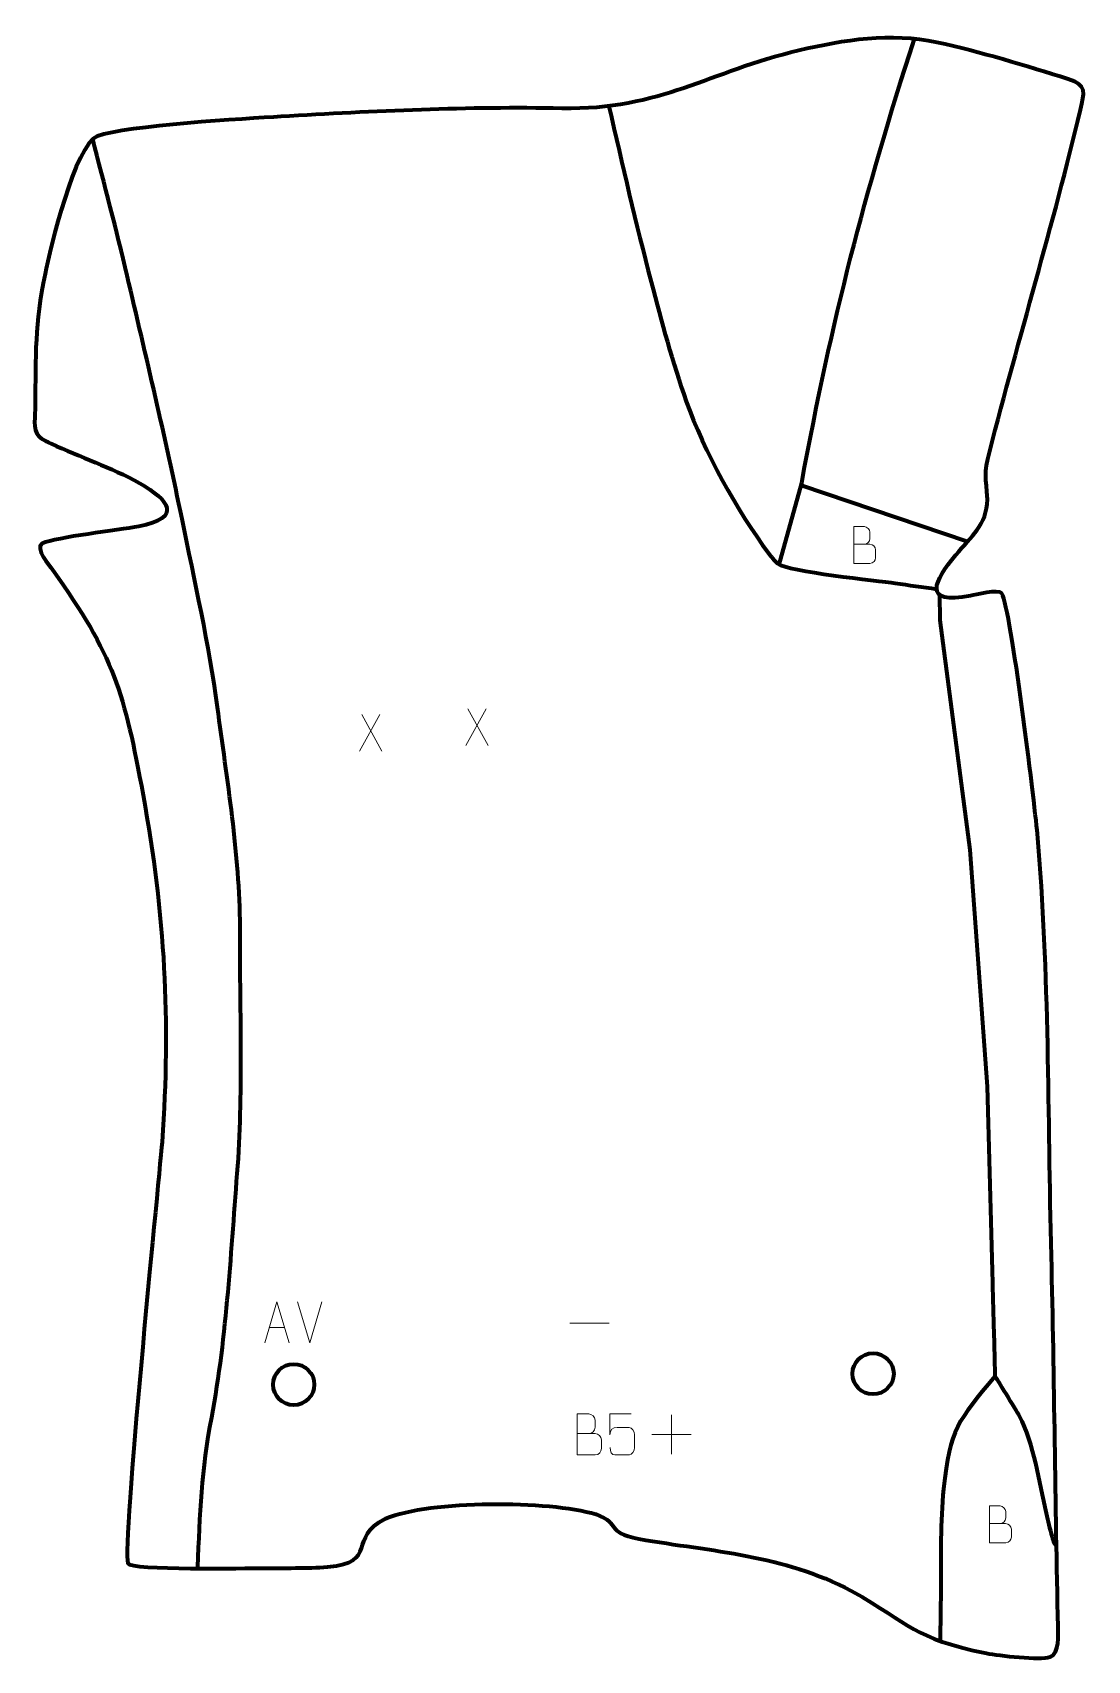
# Model space of a CAD drawing. Header units: millimetres. Extents: x -510 to 131, y -14 to 976.
import ezdxf

# ---------------------------------------------------------------- set-up
doc = ezdxf.new("R2010")
doc.units = ezdxf.units.MM
doc.header["$MEASUREMENT"] = 0
doc.layers.add('layer 1', color=7, linetype='Continuous')
doc.layers.add('layer 2', color=7, linetype='Continuous')

msp = doc.modelspace()

# ---------------------------------------------------------------- linework, layer by layer
at = {"layer": 'layer 1', "color": 142, "lineweight": 200}
for centre in [(0.8402, 160.507), (-351.3201, 153.8923)]:
    msp.add_ellipse(centre, major_axis=(0, 12.5), ratio=1, dxfattribs=at)
at = {"layer": 'layer 1', "color": 140, "lineweight": 158}
for points, knots in [([(-56.2683, 652.4899), (-56.2683, 652.4899), (-42.5537, 702.2428), (-42.5537, 702.2428), (-42.5537, 702.2428), (-23.6881, 803.1233), (-4.9467, 876.4158), (25.9707, 972.091)], [0, 0, 0, 0, 0.33333333, 0.33333333, 0.33333333, 0.33333333, 1, 1, 1, 1]), ([(-159.7145, 931.089), (-151.6042, 895.4109), (-143.3722, 859.845), (-134.1024, 824.444), (-134.1024, 824.444), (-127.6495, 799.8469), (-121.2022, 775.6112), (-112.7408, 751.5965), (-112.7408, 751.5965), (-102.0313, 721.7684), (-81.7403, 684.6832), (-62.7207, 659.4508), (-62.7207, 659.4508), (-61.0426, 657.2246), (-59.2795, 654.9081), (-57.1857, 653.0552), (-57.1857, 653.0552), (-51.3322, 648.3158), (3.7535, 642.6173), (14.1985, 641.1433), (14.1985, 641.1433), (22.6164, 639.9586), (31.0342, 638.774), (39.4521, 637.5893)], [0, 0, 0, 0, 0.14285714, 0.14285714, 0.14285714, 0.14285714, 0.28571429, 0.28571429, 0.28571429, 0.28571429, 0.42857143, 0.42857143, 0.42857143, 0.42857143, 0.57142857, 0.57142857, 0.57142857, 0.57142857, 0.71428571, 0.71428571, 0.71428571, 0.71428571, 1, 1, 1, 1]), ([(-409.6005, 43.0723), (-408.3853, 74.9847), (-407.3224, 102.233), (-401.182, 133.8438), (-401.182, 133.8438), (-391.7582, 183.8632), (-389.4223, 236.2206), (-385.259, 286.975), (-385.259, 286.975), (-382.0793, 334.6512), (-384.0544, 384.135), (-383.9318, 432.0788), (-383.9318, 432.0788), (-384.1384, 475.8291), (-391.9018, 522.3224), (-397.6656, 565.8431), (-397.6656, 565.8431), (-402.7278, 603.5975), (-411.5635, 642.7583), (-419.1999, 680.2177), (-419.1999, 680.2177), (-429.2831, 729.5665), (-441.0982, 779.059), (-452.5276, 828.1446), (-452.5276, 828.1446), (-458.9498, 855.7258), (-466.5423, 883.66), (-473.4819, 911.2002)], [0, 0, 0, 0, 0.125, 0.125, 0.125, 0.125, 0.25, 0.25, 0.25, 0.25, 0.375, 0.375, 0.375, 0.375, 0.5, 0.5, 0.5, 0.5, 0.625, 0.625, 0.625, 0.625, 0.75, 0.75, 0.75, 0.75, 1, 1, 1, 1]), ([(41.2171, 634.414), (41.2171, 634.414), (41.3181, 618.6344), (41.3181, 618.6344), (41.3181, 618.6344), (41.3181, 618.6344), (59.5744, 479.0663), (59.5744, 479.0663), (59.5744, 479.0663), (59.5744, 479.0663), (70.1577, 335.1328), (70.1577, 335.1328), (70.1577, 335.1328), (71.234, 295.3107), (72.3102, 255.4887), (73.3865, 215.6666), (73.3865, 215.6666), (73.6556, 205.7111), (73.9246, 195.7556), (74.1937, 185.8001), (74.1937, 185.8001), (74.2642, 183.1939), (74.825, 159.2466), (74.9221, 158.9206), (74.9221, 158.9206), (74.9789, 158.7302), (87.8297, 138.2102), (89.5869, 134.8989), (89.5869, 134.8989), (98.6872, 117.7499), (101.547, 94.9123), (105.9336, 75.8151), (105.9336, 75.8151), (107.0517, 70.9476), (108.248, 66.1696), (109.5793, 61.3558), (109.5793, 61.3558), (109.969, 59.9663), (110.3047, 58.7968), (110.8754, 57.4746), (110.8754, 57.4746), (111.3542, 56.9817), (111.8364, 56.4916), (112.3178, 56.0012)], [0, 0, 0, 0, 0.08333333, 0.08333333, 0.08333333, 0.08333333, 0.16666667, 0.16666667, 0.16666667, 0.16666667, 0.25, 0.25, 0.25, 0.25, 0.33333333, 0.33333333, 0.33333333, 0.33333333, 0.41666667, 0.41666667, 0.41666667, 0.41666667, 0.5, 0.5, 0.5, 0.5, 0.58333333, 0.58333333, 0.58333333, 0.58333333, 0.66666667, 0.66666667, 0.66666667, 0.66666667, 0.75, 0.75, 0.75, 0.75, 0.83333333, 0.83333333, 0.83333333, 0.83333333, 1, 1, 1, 1]), ([(74.9202, 158.9202), (52.2379, 131.4413), (47.5872, 127.5408), (43.6578, 90.4589), (43.6578, 90.4589), (41.5205, 70.2891), (42.126, 49.6497), (41.9841, 29.3782), (41.9841, 29.3782), (41.9841, 29.3782), (41.9686, 27.8723), (41.9686, 27.8723), (41.9686, 27.8723), (41.8378, 17.9247), (41.7069, 7.9771), (41.5761, -1.9705)], [0, 0, 0, 0, 0.2, 0.2, 0.2, 0.2, 0.4, 0.4, 0.4, 0.4, 0.6, 0.6, 0.6, 0.6, 1, 1, 1, 1])]:
    msp.add_open_spline(points, degree=3, knots=knots, dxfattribs=at)
msp.add_open_spline([(-42.9719, 700.775), (-42.9719, 700.775), (58.5168, 666.4581), (58.5168, 666.4581)], degree=3, dxfattribs=at)
at = {"layer": 'layer 1', "color": 250, "lineweight": 9}
for points, knots in [([(-10.8813, 664.7762), (-7.6223, 664.7766), (-4.3629, 664.7766), (-1.1032, 664.7762), (-1.1032, 664.7762), (0.6661, 664.7607), (2.389, 663.2057), (2.389, 661.3699), (2.389, 661.3699), (2.3887, 660.3591), (2.3887, 657.6278), (2.389, 656.6167), (2.389, 656.6167), (2.4049, 654.9526), (1.0236, 653.1488), (-1.0558, 653.164), (-1.0558, 653.164), (-4.3158, 653.1643), (-7.5755, 653.1643), (-10.8348, 653.164), (-10.8348, 653.164), (-10.8348, 660.6144), (-10.8348, 668.0645), (-10.8348, 675.5143), (-10.8348, 675.5143), (-8.7087, 675.5143), (-6.5823, 675.5143), (-4.4558, 675.5143), (-4.4558, 675.5143), (-2.9503, 675.5301), (-1.0723, 673.8189), (-1.0564, 672.0612), (-1.0564, 672.0612), (-1.0568, 670.2106), (-1.0568, 670.0799), (-1.0564, 668.229), (-1.0564, 668.229), (-1.041, 666.3784), (-2.7019, 664.7607), (-4.5023, 664.7762)], [0, 0, 0, 0, 0.09090909, 0.09090909, 0.09090909, 0.09090909, 0.18181818, 0.18181818, 0.18181818, 0.18181818, 0.27272727, 0.27272727, 0.27272727, 0.27272727, 0.36363636, 0.36363636, 0.36363636, 0.36363636, 0.45454545, 0.45454545, 0.45454545, 0.45454545, 0.54545455, 0.54545455, 0.54545455, 0.54545455, 0.63636364, 0.63636364, 0.63636364, 0.63636364, 0.72727273, 0.72727273, 0.72727273, 0.72727273, 0.81818182, 0.81818182, 0.81818182, 0.81818182, 1, 1, 1, 1]), ([(-368.9723, 179.3298), (-368.9723, 179.3298), (-361.6013, 204.2833), (-361.6013, 204.2833), (-361.6013, 204.2833), (-361.6013, 204.2833), (-354.0314, 179.3298), (-354.0314, 179.3298)], [0, 0, 0, 0, 0.33333333, 0.33333333, 0.33333333, 0.33333333, 1, 1, 1, 1]), ([(-179.0611, 124.0879), (-175.4225, 124.0883), (-171.8354, 124.0883), (-168.196, 124.0879), (-168.196, 124.0879), (-166.2206, 124.0706), (-164.297, 122.3345), (-164.297, 120.2849), (-164.297, 120.2849), (-164.2974, 119.1563), (-164.2974, 116.1069), (-164.297, 114.978), (-164.297, 114.978), (-164.2794, 113.1201), (-165.8215, 111.1062), (-168.143, 111.1231), (-168.143, 111.1231), (-171.7828, 111.1235), (-175.4222, 111.1235), (-179.0611, 111.1231), (-179.0611, 111.1231), (-179.0611, 119.4414), (-179.0611, 127.7592), (-179.0611, 136.0767), (-179.0611, 136.0767), (-176.6874, 136.0767), (-174.3133, 136.0767), (-171.9391, 136.0767), (-171.9391, 136.0767), (-170.2583, 136.0943), (-168.1615, 134.1838), (-168.1438, 132.2214), (-168.1438, 132.2214), (-168.1442, 130.1553), (-168.1442, 130.0093), (-168.1438, 127.9428), (-168.1438, 127.9428), (-168.1265, 125.8767), (-169.981, 124.0706), (-171.991, 124.0879)], [0, 0, 0, 0, 0.09090909, 0.09090909, 0.09090909, 0.09090909, 0.18181818, 0.18181818, 0.18181818, 0.18181818, 0.27272727, 0.27272727, 0.27272727, 0.27272727, 0.36363636, 0.36363636, 0.36363636, 0.36363636, 0.45454545, 0.45454545, 0.45454545, 0.45454545, 0.54545455, 0.54545455, 0.54545455, 0.54545455, 0.63636364, 0.63636364, 0.63636364, 0.63636364, 0.72727273, 0.72727273, 0.72727273, 0.72727273, 0.81818182, 0.81818182, 0.81818182, 0.81818182, 1, 1, 1, 1]), ([(-146.2848, 136.0547), (-146.2848, 136.0547), (-159.1365, 136.0547), (-159.1365, 136.0547), (-159.1365, 136.0547), (-159.1362, 131.8241), (-159.1362, 127.5932), (-159.1365, 123.362), (-159.1365, 123.362), (-159.1368, 126.6721), (-157.5058, 127.7439), (-154.6938, 127.8044), (-154.6938, 127.8044), (-152.2542, 127.8047), (-149.8147, 127.8047), (-147.3755, 127.8044), (-147.3755, 127.8044), (-145.7257, 127.8112), (-144.2508, 125.4307), (-144.2223, 123.362), (-144.2223, 123.362), (-144.2226, 120.7747), (-144.2226, 118.1871), (-144.2223, 115.5994), (-144.2223, 115.5994), (-144.1761, 113.64), (-145.6755, 111.2037), (-147.3014, 111.1452), (-147.3014, 111.1452), (-149.2579, 111.1455), (-154.1529, 111.1455), (-156.1099, 111.1452), (-156.1099, 111.1452), (-157.9554, 111.1364), (-159.0625, 113.1012), (-159.0833, 115.6523)], [0, 0, 0, 0, 0.1, 0.1, 0.1, 0.1, 0.2, 0.2, 0.2, 0.2, 0.3, 0.3, 0.3, 0.3, 0.4, 0.4, 0.4, 0.4, 0.5, 0.5, 0.5, 0.5, 0.6, 0.6, 0.6, 0.6, 0.7, 0.7, 0.7, 0.7, 0.8, 0.8, 0.8, 0.8, 1, 1, 1, 1]), ([(71.6211, 69.3659), (74.8801, 69.3663), (78.1395, 69.3663), (81.3992, 69.3659), (81.3992, 69.3659), (83.1685, 69.3504), (84.8914, 67.7954), (84.8914, 65.9596), (84.8914, 65.9596), (84.8911, 64.9488), (84.8911, 62.2175), (84.8914, 61.2064), (84.8914, 61.2064), (84.9073, 59.5423), (83.526, 57.7385), (81.4466, 57.7537), (81.4466, 57.7537), (78.1866, 57.754), (74.9269, 57.754), (71.6676, 57.7537), (71.6676, 57.7537), (71.6676, 65.2041), (71.6676, 72.6542), (71.6676, 80.104), (71.6676, 80.104), (73.7937, 80.104), (75.9201, 80.104), (78.0466, 80.104), (78.0466, 80.104), (79.5521, 80.1198), (81.4301, 78.4086), (81.446, 76.6509), (81.446, 76.6509), (81.4456, 74.8003), (81.4456, 74.6696), (81.446, 72.8187), (81.446, 72.8187), (81.4614, 70.9681), (79.8005, 69.3504), (78.0001, 69.3659)], [0, 0, 0, 0, 0.09090909, 0.09090909, 0.09090909, 0.09090909, 0.18181818, 0.18181818, 0.18181818, 0.18181818, 0.27272727, 0.27272727, 0.27272727, 0.27272727, 0.36363636, 0.36363636, 0.36363636, 0.36363636, 0.45454545, 0.45454545, 0.45454545, 0.45454545, 0.54545455, 0.54545455, 0.54545455, 0.54545455, 0.63636364, 0.63636364, 0.63636364, 0.63636364, 0.72727273, 0.72727273, 0.72727273, 0.72727273, 0.81818182, 0.81818182, 0.81818182, 0.81818182, 1, 1, 1, 1])]:
    msp.add_open_spline(points, degree=3, knots=knots, dxfattribs=at)
for points in [[(-234.428, 564.7206), (-234.428, 564.7206), (-246.7352, 542.422), (-246.7352, 542.422)], [(-245.4323, 564.7206), (-245.4323, 564.7206), (-233.1251, 542.3703), (-233.1251, 542.3703)], [(-298.9863, 561.2811), (-298.9863, 561.2811), (-311.2935, 538.9825), (-311.2935, 538.9825)], [(-309.9906, 561.2811), (-309.9906, 561.2811), (-297.6834, 538.9308), (-297.6834, 538.9308)], [(-341.6128, 179.3225), (-341.6128, 179.3225), (-348.9346, 204.2761), (-348.9346, 204.2761)], [(-334.2909, 204.2761), (-334.2909, 204.2761), (-341.6127, 179.3225), (-341.6127, 179.3225)], [(-366.2497, 188.5792), (-366.2497, 188.5792), (-356.754, 188.5792), (-356.754, 188.5792)], [(-183.5305, 191.1721), (-183.5305, 191.1721), (-159.5525, 191.1721), (-159.5525, 191.1721)], [(-121.679, 135.5889), (-121.679, 135.5889), (-121.679, 111.611), (-121.679, 111.611)], [(-133.6679, 123.5999), (-133.6679, 123.5999), (-109.69, 123.5999), (-109.69, 123.5999)]]:
    msp.add_open_spline(points, degree=3, dxfattribs=at)
at = {"layer": 'layer 2', "color": 242, "lineweight": 158}
msp.add_open_spline([(119.5011, 947.5876), (131.1142, 943.9351), (129.3143, 939.5129), (126.8519, 928.8402), (126.8519, 928.8402), (110.2083, 859.0235), (89.5877, 790.7427), (71.7123, 721.3889), (71.7123, 721.3889), (67.9741, 706.8856), (69.4005, 705.9969), (70.4235, 692.0356), (70.4235, 692.0356), (69.7185, 676.3057), (60.6757, 669.7758), (51.0593, 658.3528), (51.0593, 658.3528), (37.9297, 642.7103), (30.333, 627.5973), (60.0372, 633.4797), (60.0372, 633.4797), (62.9826, 634.063), (77.1879, 637.847), (79.0312, 634.8391), (79.0312, 634.8391), (84.9588, 625.1667), (98.5211, 509.4636), (100.7747, 488.8146), (100.7747, 488.8146), (108.1075, 404.0835), (107.0838, 317.2188), (109.2234, 232.0721), (109.2234, 232.0721), (111.0592, 156.9158), (111.59, 81.744), (113.2962, 6.5935), (113.2962, 6.5935), (113.406, 1.7585), (114.3324, -9.5529), (108.5046, -11.5909), (108.5046, -11.5909), (102.1563, -13.8109), (77.4063, -10.8284), (69.7871, -9.4457), (69.7871, -9.4457), (23.8715, 0.1401), (25.1241, 7.5735), (-12.4342, 28.5419), (-12.4342, 28.5419), (-54.3406, 50.6035), (-96.3705, 52.3184), (-141.6258, 60.0639), (-141.6258, 60.0639), (-162.7155, 64.5545), (-151.4296, 69.0576), (-167.7635, 75.0636), (-167.7635, 75.0636), (-196.5191, 83.7347), (-268.0652, 83.7807), (-295.5585, 72.5435), (-295.5585, 72.5435), (-319.0468, 60.6647), (-299.2494, 45.8656), (-330.7128, 43.0445), (-330.7128, 43.0445), (-342.8943, 42.1417), (-357.7599, 42.4323), (-370.0776, 42.3853), (-370.0776, 42.3853), (-379.2852, 42.3132), (-450.6626, 40.8155), (-452.1888, 45.3631), (-452.1888, 45.3631), (-455.6647, 55.7209), (-434.1933, 270.0466), (-431.361, 301.5722), (-431.361, 301.5722), (-426.1817, 375.6437), (-429.594, 439.1773), (-442.892, 512.2382), (-442.892, 512.2382), (-454.3426, 574.617), (-460.4557, 597.0026), (-497.9571, 649.2141), (-497.9571, 649.2141), (-499.986, 652.0592), (-508.7997, 662.3367), (-504.2528, 665.3147), (-504.2528, 665.3147), (-495.5146, 669.1378), (-458.0327, 673.2468), (-445.527, 675.6584), (-445.527, 675.6584), (-418.9194, 680.7895), (-426.8408, 691.6749), (-445.0913, 701.9841), (-445.0913, 701.9841), (-462.6135, 711.8819), (-481.0491, 717.629), (-498.8775, 726.0668), (-498.8775, 726.0668), (-501.351, 727.2375), (-504.2436, 728.6086), (-506.2809, 730.4594), (-506.2809, 730.4594), (-510.0667, 734.2625), (-508.5054, 743.5028), (-508.4249, 748.96), (-508.4249, 748.96), (-508.3132, 779.54), (-508.7722, 798.5199), (-502.5053, 829.1377), (-502.5053, 829.1377), (-499.2232, 844.5052), (-484.434, 907.8152), (-470.5935, 912.9118), (-470.5935, 912.9118), (-453.1812, 919.3237), (-380.0972, 923.5898), (-359.1256, 924.8159), (-359.1256, 924.8159), (-302.6273, 928.1191), (-244.907, 931.0227), (-188.3075, 929.7683), (-188.3075, 929.7683), (-128.1224, 928.6944), (-98.8747, 952.1786), (-44.3867, 964.9527), (-44.3867, 964.9527), (-16.6453, 971.4563), (11.2934, 975.9104), (39.5643, 969.9314), (39.5643, 969.9314), (66.534, 964.0055), (93.1691, 955.8633), (119.5011, 947.5876)], degree=3, knots=[0, 0, 0, 0, 0.02857143, 0.02857143, 0.02857143, 0.02857143, 0.05714286, 0.05714286, 0.05714286, 0.05714286, 0.08571429, 0.08571429, 0.08571429, 0.08571429, 0.11428571, 0.11428571, 0.11428571, 0.11428571, 0.14285714, 0.14285714, 0.14285714, 0.14285714, 0.17142857, 0.17142857, 0.17142857, 0.17142857, 0.2, 0.2, 0.2, 0.2, 0.22857143, 0.22857143, 0.22857143, 0.22857143, 0.25714286, 0.25714286, 0.25714286, 0.25714286, 0.28571429, 0.28571429, 0.28571429, 0.28571429, 0.31428571, 0.31428571, 0.31428571, 0.31428571, 0.34285714, 0.34285714, 0.34285714, 0.34285714, 0.37142857, 0.37142857, 0.37142857, 0.37142857, 0.4, 0.4, 0.4, 0.4, 0.42857143, 0.42857143, 0.42857143, 0.42857143, 0.45714286, 0.45714286, 0.45714286, 0.45714286, 0.48571429, 0.48571429, 0.48571429, 0.48571429, 0.51428571, 0.51428571, 0.51428571, 0.51428571, 0.54285714, 0.54285714, 0.54285714, 0.54285714, 0.57142857, 0.57142857, 0.57142857, 0.57142857, 0.6, 0.6, 0.6, 0.6, 0.62857143, 0.62857143, 0.62857143, 0.62857143, 0.65714286, 0.65714286, 0.65714286, 0.65714286, 0.68571429, 0.68571429, 0.68571429, 0.68571429, 0.71428571, 0.71428571, 0.71428571, 0.71428571, 0.74285714, 0.74285714, 0.74285714, 0.74285714, 0.77142857, 0.77142857, 0.77142857, 0.77142857, 0.8, 0.8, 0.8, 0.8, 0.82857143, 0.82857143, 0.82857143, 0.82857143, 0.85714286, 0.85714286, 0.85714286, 0.85714286, 0.88571429, 0.88571429, 0.88571429, 0.88571429, 0.91428571, 0.91428571, 0.91428571, 0.91428571, 0.94285714, 0.94285714, 0.94285714, 0.94285714, 1, 1, 1, 1], dxfattribs=at)

doc.saveas('drawing.dxf')
